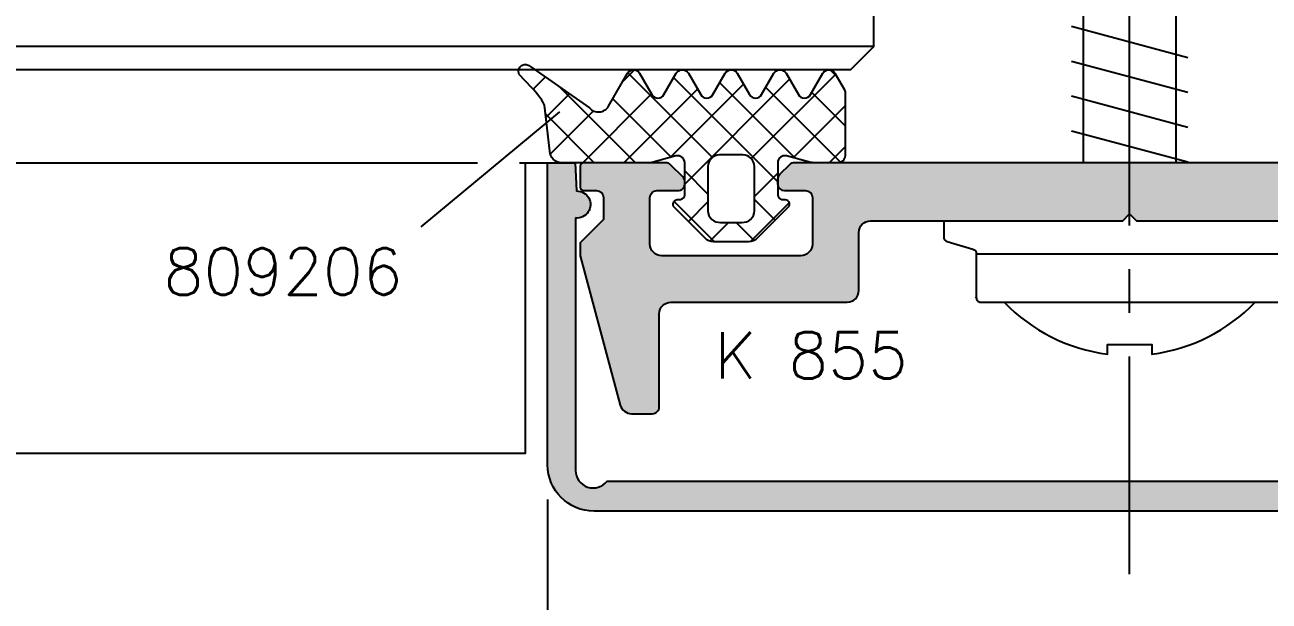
# Model space of a CAD drawing. Extents: x 0 to 4131, y -1600 to 527.
# Drawn here: x 743.5 to 797.1, y -268.4 to -243.6 of the extents above; entities that cross this region are included whole.
import ezdxf

# ---------------------------------------------------------------- set-up
doc = ezdxf.new("R2010")
doc.units = 0
doc.header["$LTSCALE"] = 7.5
doc.header["$MEASUREMENT"] = 0
doc.linetypes.add('CENTER', pattern=[2, 1.25, -0.25, 0.25, -0.25])
doc.layers.get('0').update_dxf_attribs({"linetype": 'CONTINUOUS'})
doc.layers.get('DEFPOINTS').update_dxf_attribs({"linetype": 'CONTINUOUS'})
for name, color, linetype in [('ASSI', 1, 'CENTER'), ('FILL', 8, 'CONTINUOUS'), ('FINE', 7, 'CONTINUOUS'), ('GOMMA', 3, 'CONTINUOUS'), ('GROSSA', 4, 'CONTINUOUS'), ('QUOTE', 254, 'CONTINUOUS'), ('TRATTEGGI', 140, 'CONTINUOUS'), ('VETRO', 6, 'CONTINUOUS'), ('VITERIA', 40, 'CONTINUOUS')]:
    doc.layers.add(name, color=color, linetype=linetype)
doc.styles.get("Standard").update_dxf_attribs({"font": 'romans.shx'})
doc.dimstyles.new('FRECCIA_1-1', dxfattribs={"dimtxt": 2, "dimasz": 2.5, "dimexe": 1.5, "dimexo": 1.5, "dimgap": 1, "dimtad": 3, "dimdsep": 46, "dimtxsty": 'Standard', "dimcen": 0, "dimclrt": 2, "dimaunit": 1, "dimadec": 0, "dimazin": 0, "dimtfac": 0.7, "dimtmove": 0, "dimatfit": 3, "dimfxl": 1, "dimtolj": 2, "dimarcsym": 0})
doc.dimstyles.new('SCALA_1-1$0', dxfattribs={"dimtxt": 2, "dimasz": 1, "dimexe": 1.5, "dimexo": 1.5, "dimgap": 1, "dimtad": 3, "dimdsep": 46, "dimtxsty": 'Standard', "dimblk1": 'PUNTO', "dimblk2": 'PUNTO', "dimsah": 1, "dimcen": 0.09, "dimclrt": 2, "dimadec": 0, "dimazin": 0, "dimtfac": 0.7, "dimtmove": 0, "dimatfit": 3, "dimldrblk": 'PUNTO', "dimfxl": 1, "dimtolj": 2, "dimarcsym": 0})

# ---------------------------------------------------------------- blocks, each defined once
blk = doc.blocks.new('k0855')
at = {"layer": 'GROSSA'}
blk.add_lwpolyline([(11.64999999999986, 0.8000000000004093, -0.4142135623730784), (11.14999999999986, 0.3000000000004093), (0.2999999999997272, 0.3000000000000682), (0, 0), (-0.3000000000001819, 0.3000000000000682), (-11.15000000000009, 0.2999999999997272, -0.4142135623731075), (-11.65000000000009, 0.7999999999997272), (-11.65000000000009, 3.300000000000637, 0.414213562373095), (-12.15000000000009, 3.800000000000637), (-19.75, 3.800000000000523, -0.414213562373095), (-20.25, 4.300000000000523), (-20.25, 8.300000000000523, 0.4142135623730795), (-20.55000000000018, 8.600000000000477), (-21.59774739507475, 8.600000000000477, 0.3394542588633896), (-21.88752514296152, 8.377645713531251), (-23.65000000000009, 1.800000000000523), (-23.65000000000009, 1.24487273393197), (-22.65000000000009, 0.2448727339319703), (-22.65000000000009, -0.6999999999995907, -0.4142135623731159), (-22.95000000000027, -0.9999999999995453), (-23.5, -0.9999999999995453, 0.414213562373109), (-23.65000000000009, -1.149999999999523), (-23.65000000000009, -2.049999999999272, 0.4142135623730534), (-23.5, -2.19999999999925), (-19.97426406871182, -2.199999999999363, 0.1989123673796788), (-19.76213203435577, -2.112132034355341), (-19.237867965644, -1.587867965643682, 0.1989123673796275), (-19.15000000000009, -1.37573593128775), (-19.15000000000009, -1.299999999999613, 0.4142135623731283), (-19.45000000000027, -0.9999999999995453), (-20.35000000000014, -0.9999999999995453, -0.414213562373095), (-20.65000000000009, -0.699999999999477), (-20.65000000000009, 1.300000000000637, -0.414213562373095), (-20.15000000000009, 1.800000000000637), (-14.15000000000009, 1.800000000000637, -0.414213562373095), (-13.65000000000009, 1.300000000000637), (-13.65000000000009, -0.699999999999477, -0.414213562373095), (-13.95000000000005, -0.9999999999995453), (-14.85000000000014, -0.9999999999995453, 0.414213562373095), (-15.15000000000009, -1.2999999999995), (-15.15000000000009, -1.475735931287431, 0.1989123673796724), (-15.06213203435618, -1.687867965643477), (-14.63786796564318, -2.112132034356478, 0.1989123673796574), (-14.42573593128691, -2.200000000000387), (14.42573593128782, -2.199999999999363, 0.1989123673796421), (14.63786796564386, -2.112132034355341), (15.06213203435573, -1.687867965643477, 0.1989123673796492), (15.14999999999964, -1.475735931287431), (15.14999999999964, -1.2999999999995, 0.4142135623731088), (14.84999999999991, -0.9999999999995453), (13.94999999999982, -0.9999999999995453, -0.414213562373095), (13.64999999999986, -0.699999999999477), (13.64999999999986, 1.300000000000637, -0.414213562373095), (14.14999999999986, 1.800000000000637), (20.13763493782221, 1.800000000000637, -0.414213562373095), (20.63763493782221, 1.300000000000637), (20.63763493782221, -0.699999999999477, -0.414213562373095), (20.33763493782226, -0.9999999999995453), (19.43763493782217, -0.9999999999995453, 0.4142135623731283), (19.13763493782221, -1.299999999999613), (19.13763493782221, -1.37573593128775, 0.198912367379612), (19.22550290346635, -1.587867965643682), (19.74976697217789, -2.112132034355341, 0.1989123673796789), (19.96189900653394, -2.199999999999363), (23.48763493782212, -2.19999999999925, 0.4142135623730674), (23.63763493782221, -2.049999999999272), (23.63763493782221, -1.149999999999523, 0.4142135623731507), (23.48763493782235, -0.9999999999995453), (22.93763493782217, -0.9999999999995453, -0.414213562373095), (22.63763493782221, -0.6999999999995907), (22.63763493782221, 0.2448727339319703), (23.63763493782221, 1.24487273393197), (23.63763493782221, 1.800000000000523), (21.91487984844571, 8.229409522551805, 0.3394542588633856), (21.43191693530116, 8.600000000000477), (20.53763493782208, 8.600000000000477, 0.4142135623730811), (20.23763493782235, 8.300000000000523), (20.23763493782212, 4.300000000000523, -0.414213562373095), (19.73763493782212, 3.800000000000523), (12.14999999999986, 3.800000000000637, 0.414213562373095), (11.64999999999986, 3.300000000000637)], format="xyb", close=True, dxfattribs=at)
blk = doc.blocks.new('PUNTO')
blk.add_line((-1, 0), (1, 0))
at = {"const_width": 0.35}
blk.add_lwpolyline([(-0.1750000000000114, 0, 1), (0.1750000000000114, 0, 1)], format="xyb", close=True, dxfattribs=at)
blk = doc.blocks.new('*D191')
at = {"layer": 'DEFPOINTS', "color": 0, "transparency": 16777216}
for p in [(766.0200734168196, -262.535461811862), (816.0367272110967, -262.5349047984519), (766.0200734168196, -274.5344430951399)]:
    blk.add_point(p, dxfattribs=at)
at = {"layer": 'QUOTE', "color": 0, "lineweight": -2, "transparency": 16777216}
for p, q in [((766.0200734168196, -264.035461811862), (766.0200734168196, -276.0344430951399)), ((816.0367272110967, -264.0349047984519), (816.0367272110967, -276.0344430951399)), ((815.0367272110967, -274.5344430951399), (767.0200734168196, -274.5344430951399))]:
    blk.add_line(p, q, dxfattribs=at)
at = {"layer": 'QUOTE', "color": 0, "lineweight": -2, "transparency": 16777216, "rotation": 180}
blk.add_blockref('PUNTO', (766.0200734168196, -274.5344430951399), dxfattribs=at)
at = {"layer": 'QUOTE', "color": 0, "lineweight": -2, "transparency": 16777216}
blk.add_blockref('PUNTO', (816.0367272110967, -274.5344430951399), dxfattribs=at)
at = {"layer": 'QUOTE', "color": 2, "transparency": 16777216, "insert": (791.0284003139582, -272.5344430951399), "char_height": 2, "attachment_point": 5}
blk.add_mtext('\\A2;50', dxfattribs=at)
blk = doc.blocks.new('*D194')
at = {"layer": 'DEFPOINTS', "color": 0, "transparency": 16777216}
for p in [(721.0636724934895, -245.5325072467886), (780.0636724934895, -274.5344430951399), (721.0636724934895, -284.5344430951399)]:
    blk.add_point(p, dxfattribs=at)
at = {"layer": 'QUOTE', "color": 0, "lineweight": -2, "transparency": 16777216}
for p, q in [((780.0636724934895, -276.0344430951399), (780.0636724934895, -286.0344430951399)), ((779.0636724934895, -284.5344430951399), (721.0636724934895, -284.5344430951399))]:
    blk.add_line(p, q, dxfattribs=at)
blk.add_blockref('PUNTO', (780.0636724934895, -284.5344430951399), dxfattribs=at)
at = {"layer": 'QUOTE', "color": 2, "transparency": 16777216, "insert": (750.0636724934895, -282.5344430951399), "char_height": 2, "attachment_point": 5}
blk.add_mtext('\\A2;{\\Fromans.shx|c1;VETRO ML-22}', dxfattribs=at)
blk = doc.blocks.new('_None')
blk = doc.blocks.new('*D196')
at = {"layer": 'DEFPOINTS', "color": 0, "transparency": 16777216}
for p in [(721.0636724934894, -262.0373360986933), (791.0636724934895, -284.5344430951399), (721.0636724934894, -294.5344430951399)]:
    blk.add_point(p, dxfattribs=at)
at = {"layer": 'QUOTE', "color": 0, "lineweight": -2, "transparency": 16777216}
for p, q in [((791.0636724934895, -286.0344430951399), (791.0636724934895, -296.0344430951399)), ((788.5636724934895, -294.5344430951399), (721.0636724934894, -294.5344430951399))]:
    blk.add_line(p, q, dxfattribs=at)
at = {"layer": 'QUOTE', "color": 0, "transparency": 16777216}
blk.add_solid([(788.5636724934895, -294.1177764284732), (788.5636724934895, -294.9511097618065), (791.0636724934895, -294.5344430951399)], dxfattribs=at)
at = {"layer": 'QUOTE', "color": 2, "transparency": 16777216, "insert": (754.8136724934895, -292.5344430951399), "char_height": 2, "attachment_point": 5}
blk.add_mtext('\\A2;ML', dxfattribs=at)

msp = doc.modelspace()

# ---------------------------------------------------------------- hatches: boundary and pattern name
at = {"layer": 'FILL'}
h = msp.add_hatch(dxfattribs=at)
h.set_pattern_fill('ANSI37', color=137, scale=10, style=0)
h.set_pattern_definition([(45, (690, -320), (-0.8838834764831843, 0.8838834764831844), []), (135, (690, -320), (-0.8838834764831844, -0.8838834764831843), [])])
edge = h.paths.add_edge_path()
edge.add_line((778.5198550245789, -249.537336353321), (777.4684617654023, -249.537336353321))
edge.add_arc((777.4682897745367, -248.7374140540894), 0.7999223177213998, 260.83038740298315, 270.0123191347057, ccw=False)
edge.add_line((777.3408160518717, -249.5271141012078), (776.2975007381096, -249.2475586054342))
edge.add_arc((776.2198550245789, -249.5373363533209), 0.299999999999982, 75.00000000001023, 180)
edge.add_line((775.919855024579, -249.5373363533209), (775.9198550245796, -250.914924199615))
edge.add_arc((776.1198550245797, -250.9149241996149), 0.2000000000000455, 180.0000000000163, 264.9999999999884)
edge.add_line((776.1024238760301, -251.1141631392333), (776.2372861731292, -251.1259620613666))
edge.add_arc((776.2198550245796, -251.3252010009849), 0.1999999999999817, -44.999999999999886, 84.9999999999826, ccw=False)
edge.add_line((776.3612763808169, -251.4666223572222), (775.0370089941249, -252.7908897439142))
edge.add_arc((774.6834556035317, -252.437336353321), 0.4999999999999236, 270.0000000000016, 315.0000000000023, ccw=False)
edge.add_line((774.6834556035317, -252.9373363533209), (773.1562544456262, -252.9373363533209))
edge.add_arc((773.1562544456262, -252.4373363533208), 0.5000000000000853, 225.0000000000046, 270.00000000000324, ccw=False)
edge.add_line((772.8027010550329, -252.7908897439141), (771.478433668341, -251.4666223572222))
edge.add_arc((771.6198550245783, -251.3252010009849), 0.1999999999999895, 95.0000000000174, 225, ccw=False)
edge.add_line((771.6024238760288, -251.1259620613666), (771.7372861731278, -251.1141631392333))
edge.add_arc((771.7198550245782, -250.9149241996149), 0.2000000000000513, 275.0000000000116, 359.9999999999837)
edge.add_line((771.9198550245783, -250.914924199615), (771.919855024579, -249.5373363533209))
edge.add_arc((771.6198550245789, -249.537336353321), 0.3000000000000824, 1.085629331272582e-11, 105.0000000000106)
edge.add_line((771.542209311048, -249.2475586054342), (770.4607440330321, -249.5373363533209))
edge.add_line((770.4607440330321, -249.5373363533209), (766.6198550245789, -249.5373363533209))
edge.add_arc((766.6198550245789, -249.0373363533209), 0.5, 180, 270, ccw=False)
edge.add_line((766.1198550245789, -249.0373363533209), (765.8835532231968, -247.0567397924485))
edge.add_arc((763.0952202624802, -248.4991244157809), 3.139311087076972, 27.35220102188995, 44.61525345794399)
edge.add_line((765.3299046144027, -246.2942525490464), (764.7944099906051, -245.736498390744))
edge.add_arc((765.0663023267161, -245.6097129122218), 0.3000000000000057, 39.9999999999979, 204.9999999999962, ccw=False)
edge.add_line((765.2961156596518, -245.4168766293158), (767.8221579157805, -247.1763802904154))
edge.add_arc((768.2066299412799, -246.8567222518672), 0.5000000000000295, 219.740839976977, 330.0000001216903)
edge.add_line((768.639642643703, -247.1067222509475), (769.459125471124, -245.6873363509621))
edge.add_arc((769.7189330928803, -245.8373363498865), 0.2999999999999488, 30.000000128172474, 150.0000002372074, ccw=False)
edge.add_line((769.97874071368, -245.6873363493053), (770.5093559568279, -246.6063889127259))
edge.add_arc((770.7691635777147, -246.4563889122954), 0.2999999999999985, 210.000000094941, 330.0000002372068)
edge.add_line((771.028971199471, -246.6063889112198), (771.559586432831, -245.6873363522213))
edge.add_arc((771.8193940548002, -245.837336350777), 0.3000000000000201, 30.00000009493459, 150.0000003185191, ccw=False)
edge.add_line((772.079201675687, -245.6873363503465), (772.6098169238703, -246.6063889122042))
edge.add_arc((772.8696245450056, -246.4563889122043), 0.3000000000000078, 210.0000000000004, 329.9999999999996)
edge.add_line((773.129432166141, -246.6063889122042), (773.660047402591, -245.6873363518303))
edge.add_arc((773.9198550243344, -245.837336350777), 0.3000000000000124, 30.000000094936013, 150.0000002322847, ccw=False)
edge.add_line((774.1796626452212, -245.6873363503465), (774.7102778929531, -246.6063889122042))
edge.add_arc((774.9700855140884, -246.4563889122042), 0.2999999999999443, 210.0000000000011, 329.9999999999989)
edge.add_line((775.2298931352236, -246.6063889122042), (775.7605083716736, -245.6873363518302))
edge.add_arc((776.0203159934171, -245.8373363507769), 0.3000000000000105, 30.000000094942095, 150.0000002322908, ccw=False)
edge.add_line((776.2801236143039, -245.6873363503464), (776.8107388620357, -246.6063889122041))
edge.add_arc((777.070546483171, -246.4563889122041), 0.3000000000000078, 210.0000000000004, 329.9999999999996)
edge.add_line((777.3303541043064, -246.6063889122041), (777.8609693453016, -245.6873363518301))
edge.add_arc((778.120776967045, -245.8373363507768), 0.2999999999999399, 30.00000009494039, 150.0000002322924, ccw=False)
edge.add_line((778.3805845879317, -245.6873363503463), (778.7796626454658, -246.378559824441))
edge.add_arc((778.5198550245791, -246.5285598248715), 0.3000000000000146, 1.0913936421275139e-11, 30.000000094951815, ccw=False)
edge.add_line((778.819855024579, -246.5285598248715), (778.8198550245788, -249.237336353321))
edge.add_arc((778.5198550245789, -249.2373363533211), 0.2999999999999261, -90.0000000000054, 5.4001247917767614e-12, ccw=False)
edge = h.paths.add_edge_path(flags=16)
edge.add_line((774.919855024579, -251.6058596866454), (774.9198550245785, -249.7042559748088))
edge.add_arc((774.4198550245785, -249.7042559748089), 0.5, 1.302755197527456e-11, 90)
edge.add_line((774.4198550245785, -249.2042559748089), (773.419855024579, -249.2042559748088))
edge.add_arc((773.419855024579, -249.7042559748088), 0.5, 90, 180)
edge.add_line((772.919855024579, -249.7042559748088), (772.919855024579, -251.6058596866454))
edge.add_arc((773.419855024579, -251.6058596866454), 0.4999999999999858, 180.0000000000082, 275.1916673416037)
edge.add_line((773.4650988973074, -252.1038084711408), (774.3746111518506, -252.103808471141))
edge.add_arc((774.419855024579, -251.6058596866455), 0.5000000000000019, 264.8083326583981, 360.0000000000163)
h = msp.add_hatch(color=253, dxfattribs=at)
h.paths.add_polyline_path([(810.81367249349, -255.5373360986937, -0.4142135623730951), (811.31367249349, -256.0373360986937), (811.31367249349, -260.0373360986937, 0.4142135623729824), (811.6136724934901, -260.3373360986936), (812.6614198885648, -260.3373360986936, 0.3394542588634098), (812.9511976364515, -260.1149818122244), (814.7136724934901, -253.5373360986937), (814.7136724934901, -252.9822088326251), (813.7136724934901, -251.9822088326252), (813.7136724934901, -251.0373360986936, -0.4142135623729909), (814.0136724934902, -250.7373360986936), (814.56367249349, -250.7373360986936, 0.41421356237322), (814.7136724934901, -250.5873360986936), (814.7136724934901, -249.6873360986939, 0.4142135623729423), (814.56367249349, -249.5373360986939), (811.0379365622018, -249.5373360986938, 0.1989123673796961), (810.8258045278458, -249.6252040643378), (810.301540459134, -250.1494681330495, 0.2320247787636509), (810.2160720614038, -250.3994681330494, 0.4517883523669222), (810.5136724934902, -250.7373360986936), (811.4136724934901, -250.7373360986936, -0.4142135623730396), (811.7136724934901, -251.0373360986936), (811.7136724934901, -253.0373360986938, -0.4142135623730951), (811.2136724934901, -253.5373360986938), (805.2136724934901, -253.5373360986938, -0.4142135623730951), (804.7136724934901, -253.0373360986938), (804.7136724934901, -251.0373360986937, -0.4142135623731505), (805.01367249349, -250.7373360986936), (805.9136724934901, -250.7373360986936, 0.3558272389599185), (806.2074899623997, -250.4979273106272), (806.2074899623998, -250.2010089554727, 0.1465428009586351), (806.1258045278461, -250.0494681330496), (805.7015404591332, -249.6252040643367, 0.1989123673793989), (805.4894084247773, -249.5373360986928), (804.6592272082378, -249.5373360986928, -0.0001075078171090559), (804.6588832166328, -249.5373360986928), (791.0636724934895, -249.5373360986933), (791.0636724934895, -251.7373360986927), (791.3636724934902, -252.0373360986932), (802.2136724934901, -252.0373360986929, -0.4142135623731075), (802.7136724934901, -252.5373360986929), (802.7136724934901, -255.0373360986938, 0.4142135623731034), (803.2136724934901, -255.5373360986938)])
h.paths.add_polyline_path([(790.7636724934903, -252.0373360986932), (791.0636724934895, -251.7373360986936), (791.0636724934895, -249.5373360986933), (777.4684617658475, -249.5373360986938, -0.0001075050098106389), (777.468117783225, -249.5373360986938), (776.6379365622022, -249.5373360986938, 0.1989123673796943), (776.4258045278461, -249.6252040643379), (776.0015404591343, -250.0494681330497, 0.1465428009642308), (775.9198550245793, -250.2010089554793), (775.9198550245794, -250.4979273106207, 0.3558272389662755), (776.2136724934902, -250.7373360986936), (777.1136724934902, -250.7373360986936, -0.4142135623730396), (777.4136724934901, -251.0373360986936), (777.4136724934901, -253.0373360986938, -0.4142135623730951), (776.9136724934901, -253.5373360986938), (770.9260375556678, -253.5373360986938, -0.4142135623730951), (770.4260375556678, -253.0373360986938), (770.4260375556678, -251.0373360986937, -0.4142135623731505), (770.7260375556677, -250.7373360986936), (771.6260375556678, -250.7373360986936, 0.3558272389651755), (771.9198550245785, -250.4979273106217), (771.9198550245786, -250.301008955478, 0.1465428009631723), (771.8381695900238, -250.1494681330496), (771.3139055213121, -249.6252040643378, 0.1989123673796296), (771.1017734869561, -249.5373360986938), (767.5760375556679, -249.5373360986939, 0.4142135623731784), (767.4260375556678, -249.6873360986939), (767.4260375556678, -250.5873360986936, 0.4142135623732338), (767.5760375556677, -250.7373360986936), (768.1260375556678, -250.7373360986936, -0.4142135623730951), (768.4260375556678, -251.0373360986936), (768.4260375556678, -251.9822088326251), (767.4260375556678, -252.9822088326251), (767.4260375556678, -253.5373360986937), (769.1487926450443, -259.966745621245, 0.3394542588633538), (769.6317555581888, -260.3373360986936), (770.5260375556679, -260.3373360986936, 0.4142135623729564), (770.8260375556677, -260.0373360986938), (770.8260375556679, -256.0373360986937, -0.4142135623731034), (771.3260375556679, -255.5373360986937), (778.9136724934901, -255.5373360986938, 0.4142135623730951), (779.4136724934901, -255.0373360986938), (779.4136724934901, -252.5373360986936, -0.4142135623730783), (779.9136724934901, -252.0373360986936)])
h.paths.add_polyline_path([(768.5784926963364, -263.2344430951385, -0.720759220053041), (767.2284926963412, -262.7844430951399), (767.216804832105, -251.9157612748187, 1.075506706590481), (767.2585159307882, -250.75344287066), (767.2136738922923, -249.537343983777), (766.0144663391918, -249.5373439837769), (766.0200734168196, -262.5354618118701, 0.4140643826233402), (768.0200731573736, -264.5344430951399), (791.0636724934895, -264.5344430951399), (791.0636724934895, -263.2344430951412)])
h.paths.add_polyline_path([(814.0367272643892, -264.5344430951399, 0.4142811788749139), (816.0367272110967, -262.5339813918268), (816.0341863087307, -249.5373360986937), (814.8349788792406, -249.5373360986938), (814.7910370215599, -250.7534678449443, 1.075506706590503), (814.8336084684967, -251.915755055708), (814.8284926963383, -262.7844430951399, -0.7207592200534799), (813.4784926963421, -263.2344430951438), (791.0636724934895, -263.2344430951412), (791.0636724934895, -264.5344430951399)])

# ---------------------------------------------------------------- linework, layer by layer
at = {"layer": 'ASSI'}
msp.add_line((791.0636724934895, -267.2442937908252), (791.0636724934895, -178.0707146089437), dxfattribs=at)
at = {"layer": 'FINE'}
for p, q in [((721.0636724934894, -249.5373360986933), (763.010042182699, -249.5373360986933)), ((764.8102146968848, -249.5373360986933), (766.0497386217991, -249.5373360986933))]:
    msp.add_line(p, q, dxfattribs=at)
msp.add_lwpolyline([(721.0636724934894, -262.0373360986933), (765.0636724934895, -262.0373360986933), (765.0636724934895, -249.5373360986933)], dxfattribs=at)
at = {"layer": 'GOMMA'}
for points in [[(778.5198550245789, -249.537336353321), (777.4684617654023, -249.537336353321, -0.04008518434644911), (777.3408160518717, -249.5271141012078), (776.2975007381096, -249.2475586054342, 0.4931454260312356), (775.919855024579, -249.5373363533209), (775.9198550245796, -250.914924199615, 0.3888787318528493), (776.1024238760301, -251.1141631392333), (776.2372861731292, -251.1259620613666, -0.6370702608073786), (776.3612763808169, -251.4666223572222), (775.0370089941249, -252.7908897439142, -0.1989123673796624), (774.6834556035317, -252.9373363533209), (773.1562544456262, -252.9373363533209, -0.1989123673796531), (772.8027010550329, -252.7908897439141), (771.478433668341, -251.4666223572222, -0.637070260807382), (771.6024238760288, -251.1259620613666), (771.7372861731278, -251.1141631392333, 0.3888787318528493), (771.9198550245783, -250.914924199615), (771.919855024579, -249.5373363533209, 0.4931454260312984), (771.542209311048, -249.2475586054342), (770.4607440330321, -249.5373363533209), (766.6198550245789, -249.5373363533209, -0.414213562373095), (766.1198550245789, -249.0373363533209), (765.8835532231968, -247.0567397924485, 0.07546705698885331), (765.3299046144027, -246.2942525490464), (764.7944099906051, -245.736498390744, -0.8769764629927514), (765.2961156596518, -245.4168766293158), (767.8221579157805, -247.1763802904154, 0.5220051325606435), (768.639642643703, -247.1067222509475), (769.459125471124, -245.6873363509621, -0.5773502698239583), (769.97874071368, -245.6873363493053), (770.5093559568279, -246.6063889127259, 0.5773502700173055), (771.028971199471, -246.6063889112198), (771.559586432831, -245.6873363522213, -0.5773502704903818), (772.079201675687, -245.6873363503465), (772.6098169238703, -246.6063889122042, 0.5773502691896144), (773.129432166141, -246.6063889122042), (773.660047402591, -245.6873363518303, -0.5773502699886969), (774.1796626452212, -245.6873363503465), (774.7102778929531, -246.6063889122042, 0.5773502691896144), (775.2298931352236, -246.6063889122042), (775.7605083716736, -245.6873363518302, -0.5773502699886969), (776.2801236143039, -245.6873363503464), (776.8107388620357, -246.6063889122041, 0.5773502691896142), (777.3303541043064, -246.6063889122041), (777.8609693453016, -245.6873363518301, -0.5773502699886992), (778.3805845879317, -245.6873363503463), (778.7796626454658, -246.378559824441, -0.1316524980088336), (778.819855024579, -246.5285598248715), (778.8198550245788, -249.237336353321, -0.4142135623731505)], [(774.919855024579, -251.6058596866454), (774.9198550245785, -249.7042559748088, 0.4142135623730284), (774.4198550245785, -249.2042559748089), (773.419855024579, -249.2042559748088, 0.414213562373095), (772.919855024579, -249.7042559748088), (772.919855024579, -251.6058596866454, 0.4410091218320472), (773.4650988973074, -252.1038084711408), (774.3746111518506, -252.103808471141, 0.4410091218321642)]]:
    msp.add_lwpolyline(points, format="xyb", close=True, dxfattribs=at)
at = {"layer": 'GROSSA'}
msp.add_lwpolyline([(767.216804832105, -251.9157612748187), (767.2284926963412, -262.7844430951399, 0.7207592200530415), (768.5784926963364, -263.2344430951385), (813.4784926963421, -263.2344430951438, 0.7207592200534798), (814.8284926963383, -262.7844430951399), (814.8336084684967, -251.915755055708, -1.075506706590505), (814.7910370215599, -250.7534678449443), (814.8349788792406, -249.5373360986938), (816.0341863087307, -249.5373360986938), (816.0367272110967, -262.5339813918268, -0.4142811788749139), (814.0367272643892, -264.5344430951399), (768.0200731573736, -264.5344430951399, -0.4140643826233402), (766.0200734168196, -262.5354618118701), (766.0144663391918, -249.5373439837768), (767.2136738922923, -249.537343983777), (767.2585159307882, -250.75344287066, -1.07550670659048)], format="xyb", close=True, dxfattribs=at)
at = {"layer": 'QUOTE'}
msp.add_line((760.5862346790773, -252.2983420022817), (766.5464934202948, -247.3474287793879), dxfattribs=at)
at = {"layer": 'TRATTEGGI'}
msp.add_line((780.0636724934895, -244.5325072467883), (721.0636724934895, -244.5325072467886), dxfattribs=at)
at = {"layer": 'VETRO'}
msp.add_lwpolyline([(721.0636724934895, -245.5325072467886), (779.0636724934894, -245.5325072467883), (780.0636724934894, -244.5325072467883), (780.0636724934895, -220.5325072467884), (779.0636724934895, -219.5325072467884), (721.0636724934895, -219.5325072467884)], dxfattribs=at)
at = {"layer": 'VITERIA'}
for p, q in [((793.5636724934895, -245.0194950793552), (788.5636724934895, -243.6797491171997)), ((793.5636724934895, -246.5194950793552), (788.5636724934895, -245.1797491171997)), ((793.5636724934895, -248.0194950793552), (788.5636724934895, -246.6797491171997)), ((793.5636724934895, -249.5194950793552), (788.5636724934895, -248.1797491171997)), ((784.4636724934896, -253.4516561425069), (797.6636724934895, -253.4516561425069))]:
    msp.add_line(p, q, dxfattribs=at)
for points in [[(789.0636724934895, -237.6340914270962), (789.0636724934895, -249.5373360986933)], [(793.0636724934895, -249.5373360986932), (793.0636724934895, -237.6340914270953)]]:
    msp.add_lwpolyline(points, dxfattribs=at)
for points in [[(783.0636724934895, -252.0373360986928), (783.0636724934894, -252.7329735574162, 0.3309619514747993), (783.2060342934119, -252.9244881466564), (784.3213106935672, -253.2601415532667, -0.3309619514747942), (784.4636724934895, -253.4516561425069), (784.4636724934895, -255.3373360986927, 0.414213562373095), (784.6636724934895, -255.5373360986925), (791.0636724934894, -255.5373360986925), (797.4636724934895, -255.5373360986925, 0.414213562373095), (797.6636724934896, -255.3373360986927), (797.6636724934895, -253.4516561425069, -0.3309619514747942), (797.8060342934119, -253.2601415532667), (798.9213106935672, -252.9244881466564, 0.3309619514747993), (799.0636724934895, -252.7329735574162), (799.0636724934895, -252.037336098693)], [(785.6636724934895, -255.5373360986927, 0.1708492709052984), (790.1043555929832, -257.7756403323262), (790.1043555929832, -257.3583903106826), (792.0229893939958, -257.3583903106826), (792.0229893939957, -257.7756403323262, 0.170849270905298), (796.4636724934895, -255.5373360986927, 0.170849270905298)]]:
    msp.add_lwpolyline(points, format="xyb", dxfattribs=at)
msp.add_point((784.4636724934896, -255.3373360986927), dxfattribs=at)

# ---------------------------------------------------------------- block references
at = {"layer": 'QUOTE', "rotation": 180}
msp.add_blockref('k0855', (791.06367249349, -251.7373360986932), dxfattribs=at)

# ---------------------------------------------------------------- texts
at = {"layer": 'QUOTE', "color": 2}
for s, p in [('809206', (749.4969884557813, -255.2156749141889)), ('K 855', (773.2081336350191, -258.8235174618211))]:
    msp.add_text(s, height=2, dxfattribs=at).set_placement(p)

# ---------------------------------------------------------------- dimensions: what is measured, and where the dimension line sits
at = {"layer": 'QUOTE'}
for base, p1, p2, text, dimstyle, override, picture, middle in [((721.0636724934895, -284.5344430951399), (780.0636724934895, -274.5344430951399), (721.0636724934895, -245.5325072467886), '{\\Fromans.shx|c1;VETRO ML-22}', 'SCALA_1-1$0', {"dimblk2": 'None', "dimse2": 1}, '*D194', (750.0636724934895, -282.5344430951399)), ((721.0636724934894, -294.5344430951399), (791.0636724934895, -284.5344430951399), (721.0636724934894, -262.0373360986933), 'ML', 'FRECCIA_1-1', {"dimblk2": 'None', "dimsah": 1, "dimse2": 1}, '*D196', (754.8136724934895, -292.5344430951399))]:
    dim = msp.add_linear_dim(base=base, p1=p1, p2=p2, text=text, dimstyle=dimstyle, override=override, dxfattribs=at)
    dim.commit()
    dim.dimension.update_dxf_attribs({"geometry": picture, "text_midpoint": middle})
dim = msp.add_linear_dim(base=(766.0200734168196, -274.5344430951399), p1=(816.0367272110967, -262.5349047984519), p2=(766.0200734168196, -262.535461811862), dimstyle='SCALA_1-1$0', override={"dimdec": 0}, dxfattribs=at)
dim.commit()
dim.dimension.update_dxf_attribs({"geometry": '*D191', "text_midpoint": (791.0284003139582, -272.5344430951399)})

doc.saveas('drawing.dxf')
